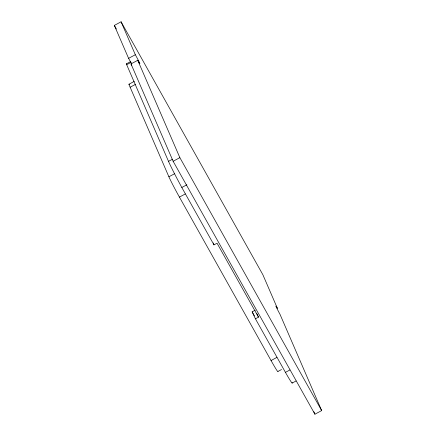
<?xml version="1.0" encoding="UTF-8"?>
<svg xmlns="http://www.w3.org/2000/svg" width="436" height="436" viewBox="0 0 436 436"><rect width="100%" height="100%" fill="white"/><g stroke="black" fill="none" stroke-linecap="round" stroke-linejoin="round"><path stroke-width="0.65" d="M131.645 64.059A7.02 0.278 61.8 0 0 128.593 58.342L114.341 25.413L121.083 21.8L262.87 274.735L277.405 308.328A7.766 0.311 61.8 0 0 276.157 306.781A7.766 0.311 61.8 0 0 279.977 314.274L321.659 410.587L314.917 414.2L173.13 161.266L131.002 63.912L137.743 60.299A7.02 0.278 61.8 0 0 139.64 63.04A7.02 0.278 61.8 0 0 135.334 54.734L121.083 21.8M128.593 58.342L135.334 54.734M126.533 63.77L130.468 61.661M292.131 382.541A25.898 1.036 61.8 0 1 285.438 372.36L255.42 318.809L258.51 317.152L217.057 243.206L213.967 244.863L181.812 187.496A27.806 1.112 61.8 0 1 168.509 161.353L126.685 64.713L131.181 62.304M128.963 84.23L134.25 81.396M281.52 369.537L277.999 371.423A23.152 0.926 61.8 0 1 271.045 360.534L179.43 197.099A16.666 0.665 61.8 0 1 168.89 176.782L130.135 87.227L135.422 84.393M168.509 161.353L172.438 159.249M173.13 161.266L179.872 157.652L137.743 60.299M168.89 176.782L174.765 173.637M181.812 187.496L186.87 184.788M179.43 197.099L185.305 193.949M255.42 318.809L252.15 311.827L255.24 310.17M271.045 360.534L276.92 357.384M285.438 372.36L289.935 369.951M292.136 383.086L296.066 380.977M114.341 25.413L116.341 28.978M179.872 157.652L321.659 410.587M252.15 311.827L254.455 315.942M256.875 313.664L258.51 317.152M313.838 411.715L314.917 414.2M213.275 242.945L213.967 244.863M130.135 87.227A17.658 0.703 61.8 0 1 129.41 84.633M131.765 65.247A7.02 0.278 61.8 0 1 131.002 63.912M126.685 64.713A24.89 0.992 61.8 0 1 126.74 63.934"/></g></svg>
